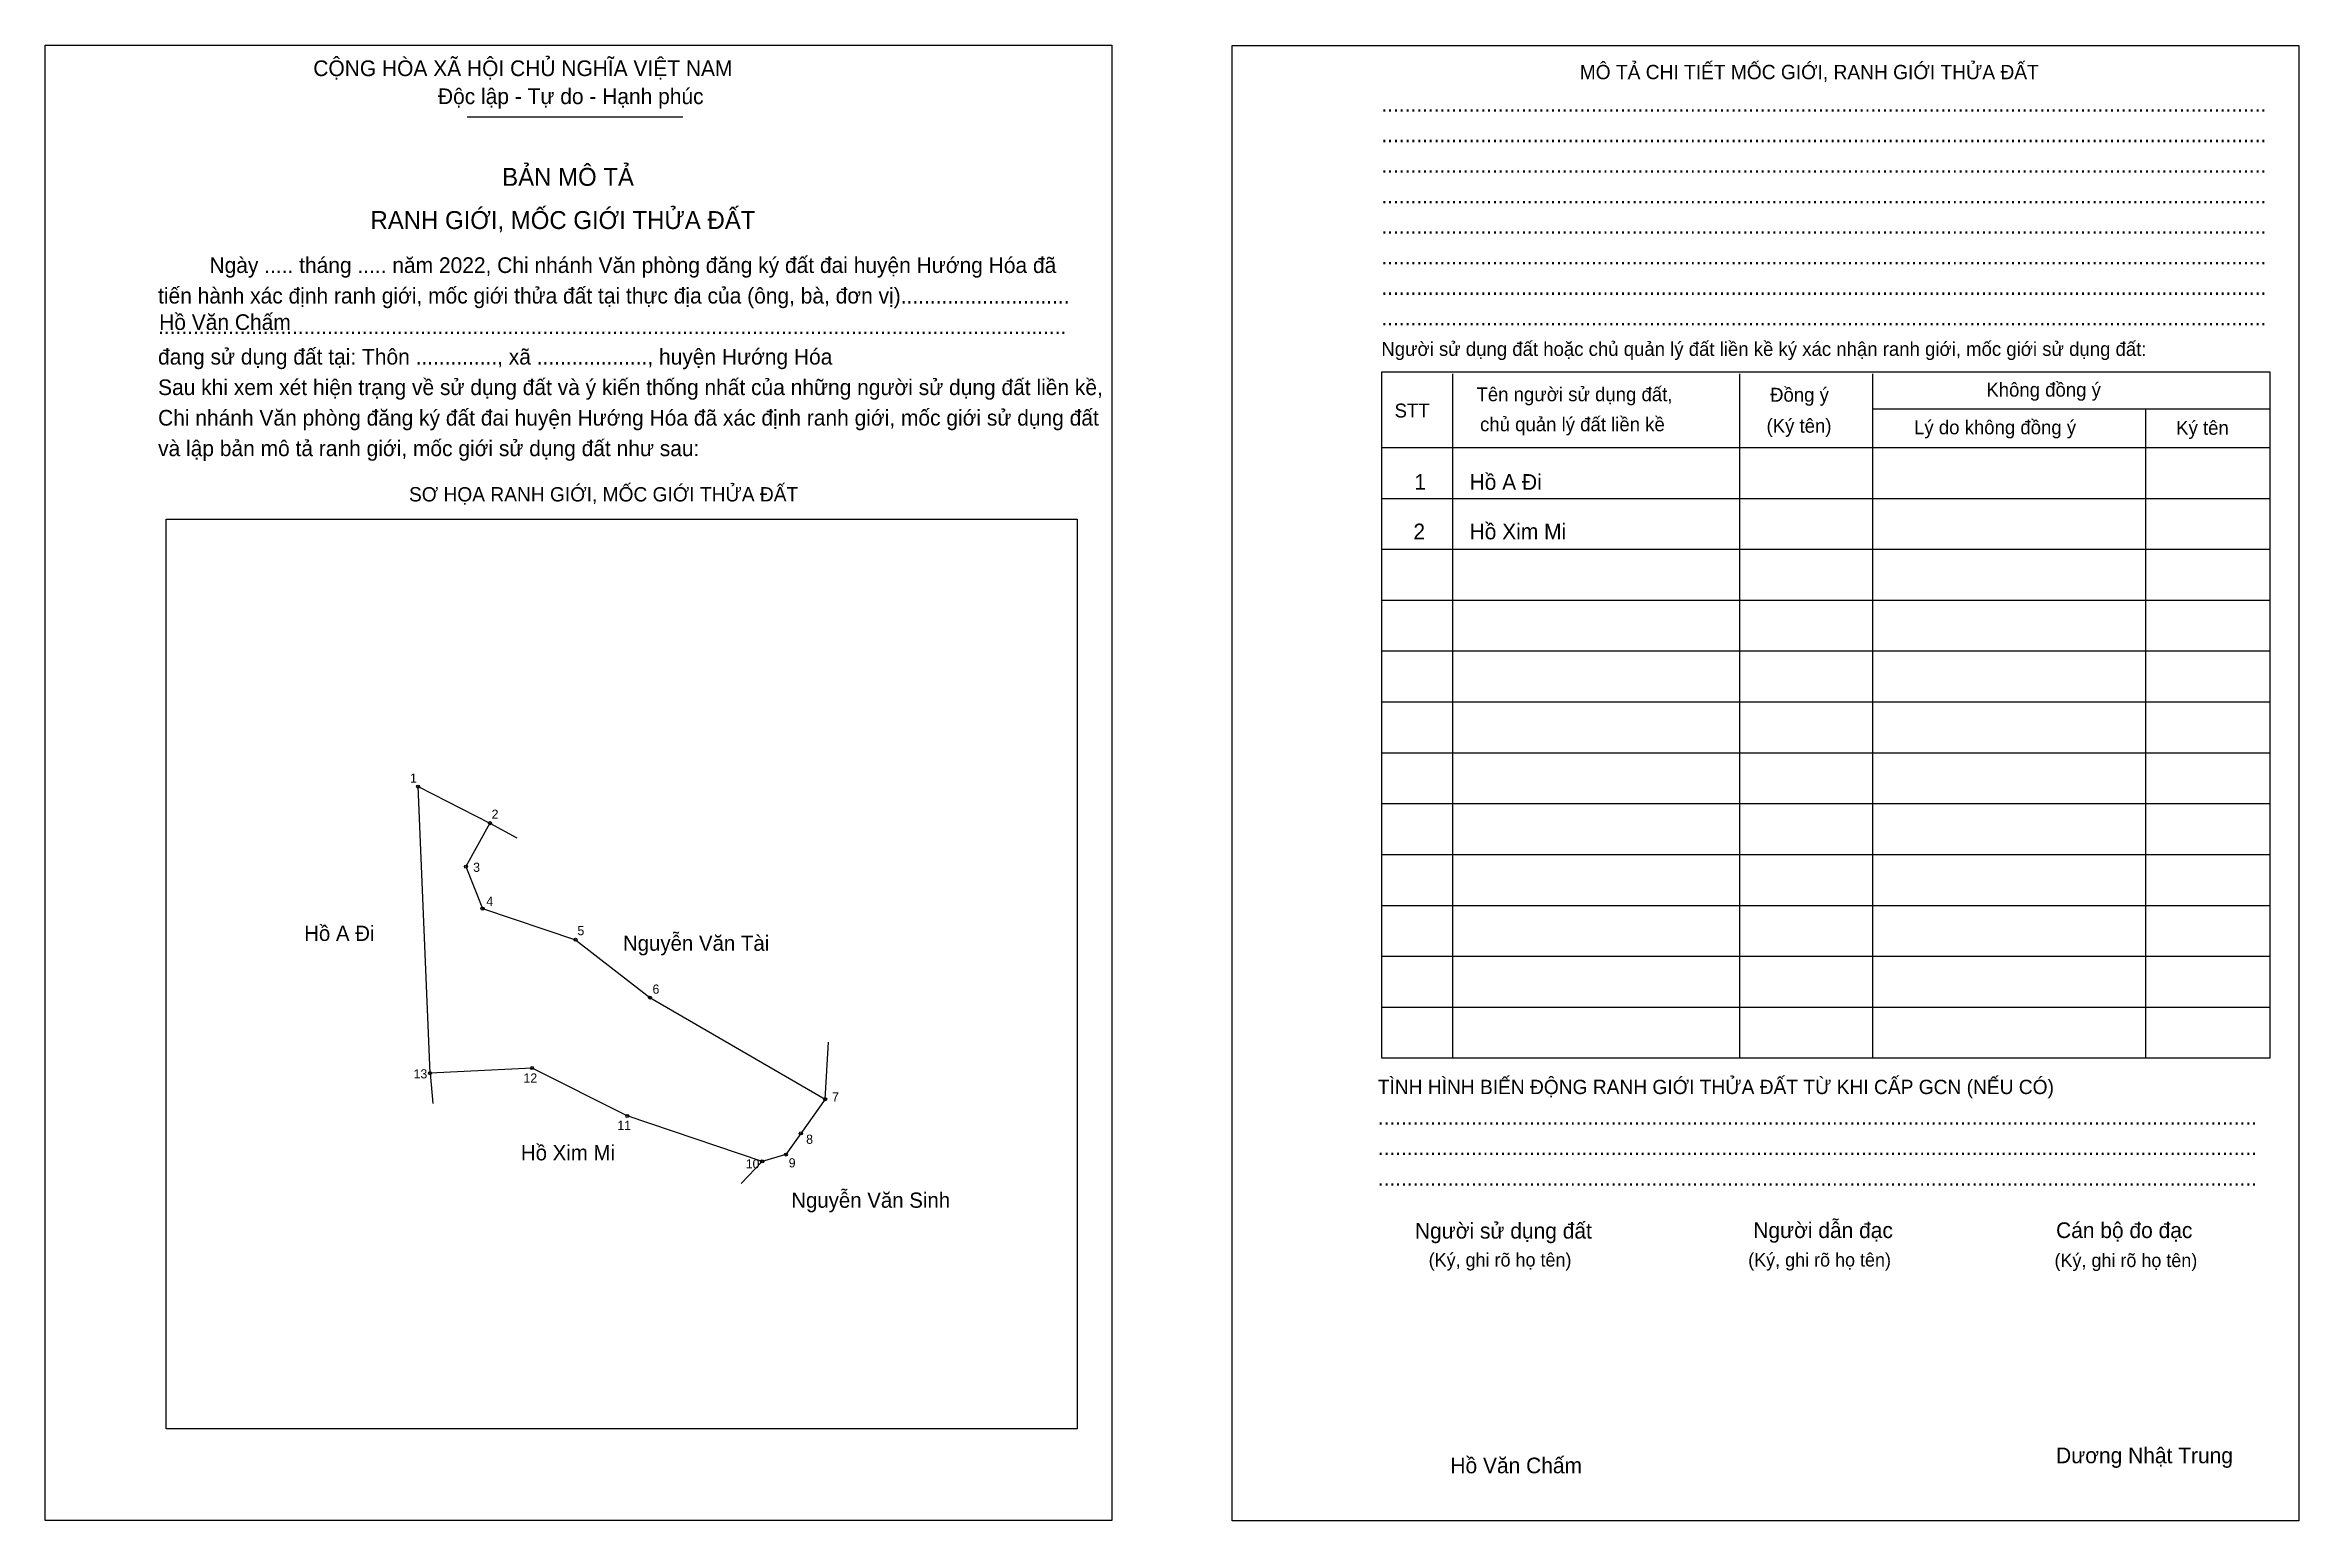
# Model space of a CAD drawing. Extents: x 548635 to 549161, y 1835381 to 1835726.
import ezdxf

# ---------------------------------------------------------------- set-up
doc = ezdxf.new("R2010")
doc.units = 0
for name, color, linetype in [('Level 1', 7, 'Continuous'), ('Level 10', 7, 'Continuous'), ('Level 11', 7, 'Continuous'), ('Level 2', 7, 'Continuous'), ('Level 25', 7, 'Continuous'), ('Level 27', 7, 'Continuous'), ('Level 36', 7, 'Continuous'), ('Level 52', 7, 'Continuous'), ('Level 55', 7, 'Continuous'), ('Level 6', 7, 'Continuous'), ('Level 9', 7, 'Continuous')]:
    doc.layers.add(name, color=color, linetype=linetype)

msp = doc.modelspace()

# ---------------------------------------------------------------- linework, layer by layer
at = {"layer": 'Level 1'}
for p, q in [((548634.63, 1835725.86), (548634.63, 1835725.86)), ((548911.75, 1835725.75), (548911.75, 1835725.75)), ((548733.19, 1835709.11), (548783.56, 1835709.11)), ((548963.24, 1835649.12), (548963.24, 1835489.33)), ((549030.24, 1835649.12), (549030.24, 1835489.33)), ((549061.25, 1835649.12), (549061.25, 1835489.33)), ((549061.25, 1835640.92), (549154.15, 1835640.92)), ((549125.05, 1835640.92), (549125.05, 1835489.33)), ((548946.61, 1835631.89), (549154.15, 1835631.89)), ((548946.61, 1835620.01), (549154.15, 1835620.01)), ((548662.91, 1835615.14), (548662.91, 1835615.14)), ((548946.61, 1835608.13), (549154.15, 1835608.13)), ((548946.61, 1835596.25), (549154.15, 1835596.25)), ((548946.61, 1835584.37), (549154.15, 1835584.37)), ((548946.61, 1835572.49), (549154.15, 1835572.49)), ((548946.61, 1835560.61), (549154.15, 1835560.61)), ((548946.61, 1835548.73), (549154.15, 1835548.73)), ((548946.61, 1835536.85), (549154.15, 1835536.85)), ((548946.61, 1835524.97), (549154.15, 1835524.97)), ((548946.61, 1835513.09), (549154.15, 1835513.09)), ((548946.61, 1835501.21), (549154.15, 1835501.21)), ((548875.57, 1835402.73), (548875.57, 1835402.73)), ((548883.71, 1835381.34), (548883.71, 1835381.34)), ((549160.84, 1835381.23), (549160.84, 1835381.23))]:
    msp.add_line(p, q, dxfattribs=at)
for points in [[(549154.15, 1835649.48), (548946.61, 1835649.48), (548946.61, 1835489.33), (549154.15, 1835489.33)], [(548662.91, 1835615.14), (548875.57, 1835615.14), (548875.57, 1835402.73), (548662.91, 1835402.73)]]:
    msp.add_lwpolyline(points, close=True, dxfattribs=at)
at = {"layer": 'Level 10'}
msp.add_line((548816.76, 1835479.71), (548817.5, 1835493.05), dxfattribs=at)
msp.add_lwpolyline([(548802.05, 1835465.18), (548770.55, 1835475.79), (548748.34, 1835486.98), (548724.5, 1835485.78), (548721.72, 1835552.69), (548738.49, 1835544.16), (548732.87, 1835534.02), (548736.75, 1835524.2), (548758.48, 1835516.96), (548775.85, 1835503.44), (548816.76, 1835479.71), (548811.08, 1835471.73), (548807.59, 1835466.78)], close=True, dxfattribs=at)
at = {"layer": 'Level 11'}
for centre in [(548721.72, 1835552.69), (548738.49, 1835544.16), (548732.87, 1835534.02), (548736.75, 1835524.2), (548758.48, 1835516.96), (548775.85, 1835503.44), (548724.5, 1835485.78), (548748.34, 1835486.98), (548816.76, 1835479.71), (548770.55, 1835475.79), (548811.08, 1835471.73), (548802.05, 1835465.18), (548802.05, 1835465.18), (548807.59, 1835466.78)]:
    msp.add_circle(centre, 0.356, dxfattribs=at)
at = {"layer": 'Level 2'}
for points in [[(548634.63, 1835725.86), (548883.72, 1835725.86), (548883.72, 1835381.34), (548634.63, 1835381.34)], [(548911.75, 1835725.75), (549160.84, 1835725.75), (549160.84, 1835381.23), (548911.75, 1835381.23)]]:
    msp.add_lwpolyline(points, close=True, dxfattribs=at)
at = {"layer": 'Level 25'}
msp.add_line((548738.49, 1835544.16), (548732.87, 1835534.02), dxfattribs=at)
at = {"layer": 'Level 27'}
for p, q in [((548738.49, 1835544.16), (548744.74, 1835540.73)), ((548724.5, 1835485.78), (548725.14, 1835478.68)), ((548802.05, 1835465.18), (548797.16, 1835459.99))]:
    msp.add_line(p, q, dxfattribs=at)

# ---------------------------------------------------------------- texts
at = {"layer": 'Level 1'}
for s, height, p in [('CỘNG HÒA XÃ HỘI CHỦ NGHĨA VIỆT NAM', 3.6588, (548697.25, 1835718.62)), ('MÔ TẢ CHI TIẾT MỐC GIỚI, RANH GIỚI THỬA ĐẤT', 3.3452, (548992.93, 1835717.89)), ('Độc lập - Tự do - Hạnh phúc', 3.6588, (548726.35, 1835712.08)), ('........................................................................................................................................................', 3.65883, (548946.61, 1835710.3)), ('........................................................................................................................................................', 3.65883, (548946.61, 1835703.17)), ('BẢN MÔ TẢ', 4.182, (548741.35, 1835693)), ('........................................................................................................................................................', 3.65883, (548946.61, 1835696.05)), ('RANH GIỚI, MỐC GIỚI THỬA ĐẤT', 4.182, (548710.6, 1835682.91)), ('........................................................................................................................................................', 3.65883, (548946.61, 1835688.92)), ('........................................................................................................................................................', 3.65883, (548946.61, 1835681.79)), ('Ngày ..... tháng ..... năm 2022, Chi nhánh Văn phòng đăng ký đất đai huyện Hướng Hóa đã', 3.6588, (548673.01, 1835672.64)), ('........................................................................................................................................................', 3.65883, (548946.61, 1835674.66)), ('tiến hành xác định ranh giới, mốc giới thửa đất tại thực địa của (ông, bà, đơn vị).............................', 3.65883, (548661.01, 1835665.51)), ('........................................................................................................................................................', 3.65883, (548946.61, 1835667.53)), ('............................................................................................................................................................', 3.65883, (548661.01, 1835658.39)), ('........................................................................................................................................................', 3.65883, (548946.61, 1835660.41)), ('đang sử dụng đất tại: Thôn .............., xã ..................., huyện Hướng Hóa', 3.6588, (548661.01, 1835651.26)), ('Người sử dụng đất hoặc chủ quản lý đất liền kề ký xác nhận ranh giới, mốc giới sử dụng đất:', 3.241, (548946.61, 1835653.28)), ('Sau khi xem xét hiện trạng về sử dụng đất và ý kiến thống nhất của những người sử dụng đất liền kề,', 3.6588, (548661.01, 1835644.13)), ('Tên người sử dụng đất,', 3.241, (548968.83, 1835642.7)), ('Đồng ý', 3.241, (549037.37, 1835642.59)), ('Không đồng ý', 3.241, (549087.86, 1835643.77)), ('Chi nhánh Văn phòng đăng ký đất đai huyện Hướng Hóa đã xác định ranh giới, mốc giới sử dụng đất', 3.6588, (548661.01, 1835637)), ('STT', 3.241, (548949.7, 1835638.9)), ('chủ quản lý đất liền kề', 3.241, (548969.66, 1835635.69)), ('(Ký tên)', 3.241, (549036.54, 1835635.34)), ('Lý do không đồng ý', 3.241, (549070.99, 1835634.98)), ('Ký tên', 3.241, (549132.18, 1835634.86)), ('và lập bản mô tả ranh giới, mốc giới sử dụng đất như sau:', 3.6588, (548661.01, 1835629.87)), ('SƠ HỌA RANH GIỚI, MỐC GIỚI THỬA ĐẤT', 3.3452, (548719.59, 1835619.29)), ('TÌNH HÌNH BIẾN ĐỘNG RANH GIỚI THỬA ĐẤT TỪ KHI CẤP GCN (NẾU CÓ)', 3.3452, (548945.78, 1835480.9)), ('.......................................................................................................................................................', 3.65883, (548945.78, 1835473.77)), ('.......................................................................................................................................................', 3.65883, (548945.78, 1835466.64)), ('.......................................................................................................................................................', 3.65883, (548945.78, 1835459.51)), ('Người sử dụng đất', 3.6588, (548954.45, 1835447.16)), ('Người dẫn đạc', 3.6588, (549033.45, 1835447.28)), ('Cán bộ đo đạc', 3.6588, (549104.14, 1835447.28)), ('(Ký, ghi rõ họ tên)', 3.1363, (548957.66, 1835440.63)), ('(Ký, ghi rõ họ tên)', 3.1363, (549032.26, 1835440.63)), ('(Ký, ghi rõ họ tên)', 3.1363, (549103.78, 1835440.51)), ('Dương Nhật Trung', 3.6588, (549104.14, 1835394.7))]:
    msp.add_text(s, height=height, dxfattribs=at).set_placement(p)
at = {"layer": 'Level 36'}
for s, p in [('Hồ A Đi', (548695.12, 1835516.66)), ('Nguyễn Văn Tài', (548769.54, 1835514.36)), ('Hồ Xim Mi', (548745.72, 1835465.43)), ('Nguyễn Văn Sinh', (548808.84, 1835454.35))]:
    msp.add_text(s, height=3.564, dxfattribs=at).set_placement(p)
at = {"layer": 'Level 52'}
for s, height, p in [('1', 3.66, (548954.32, 1835622.01)), ('Hồ A Đi', 3.659, (548967.21, 1835622.01)), ('2', 3.66, (548954.1, 1835610.45)), ('Hồ Xim Mi', 3.659, (548967.21, 1835610.45))]:
    msp.add_text(s, height=height, dxfattribs=at).set_placement(p)
at = {"layer": 'Level 55'}
for s, p in [('1', (548721.65, 1835552.69)), ('2', (548738.41, 1835544.16)), ('3', (548732.8, 1835534.02)), ('4', (548736.67, 1835524.2)), ('5', (548758.4, 1835516.96)), ('6', (548775.77, 1835503.44)), ('13', (548724.34, 1835485.78)), ('12', (548748.17, 1835486.98)), ('7', (548816.68, 1835479.71)), ('11', (548770.4, 1835475.79)), ('8', (548811, 1835471.73)), ('10', (548801.88, 1835465.18)), ('9', (548807.51, 1835466.78))]:
    msp.add_text(s, height=0.238, dxfattribs=at).set_placement(p)
at = {"layer": 'Level 6'}
for p in [(548661.26, 1835659.34), (548962.73, 1835392.35)]:
    msp.add_text('Hồ Văn Chấm', height=3.659, dxfattribs=at).set_placement(p)
at = {"layer": 'Level 9'}
for s, height, p in [('1', 2.14, (548719.84, 1835553.62)), ('2', 2.14, (548738.88, 1835545.19)), ('3', 2.14, (548734.58, 1835532.8)), ('4', 2.14, (548737.65, 1835524.86)), ('5', 2.14, (548758.92, 1835517.99)), ('6', 2.14, (548776.45, 1835504.34)), ('13', 2.138, (548720.68, 1835484.56)), ('12', 2.138, (548746.33, 1835483.59)), ('7', 2.14, (548818.36, 1835479.14)), ('11', 2.138, (548768.25, 1835472.53)), ('8', 2.14, (548812.32, 1835469.29)), ('10', 2.138, (548798.22, 1835463.53)), ('9', 2.14, (548808.25, 1835463.78))]:
    msp.add_text(s, height=height, dxfattribs=at).set_placement(p)

doc.saveas('drawing.dxf')
